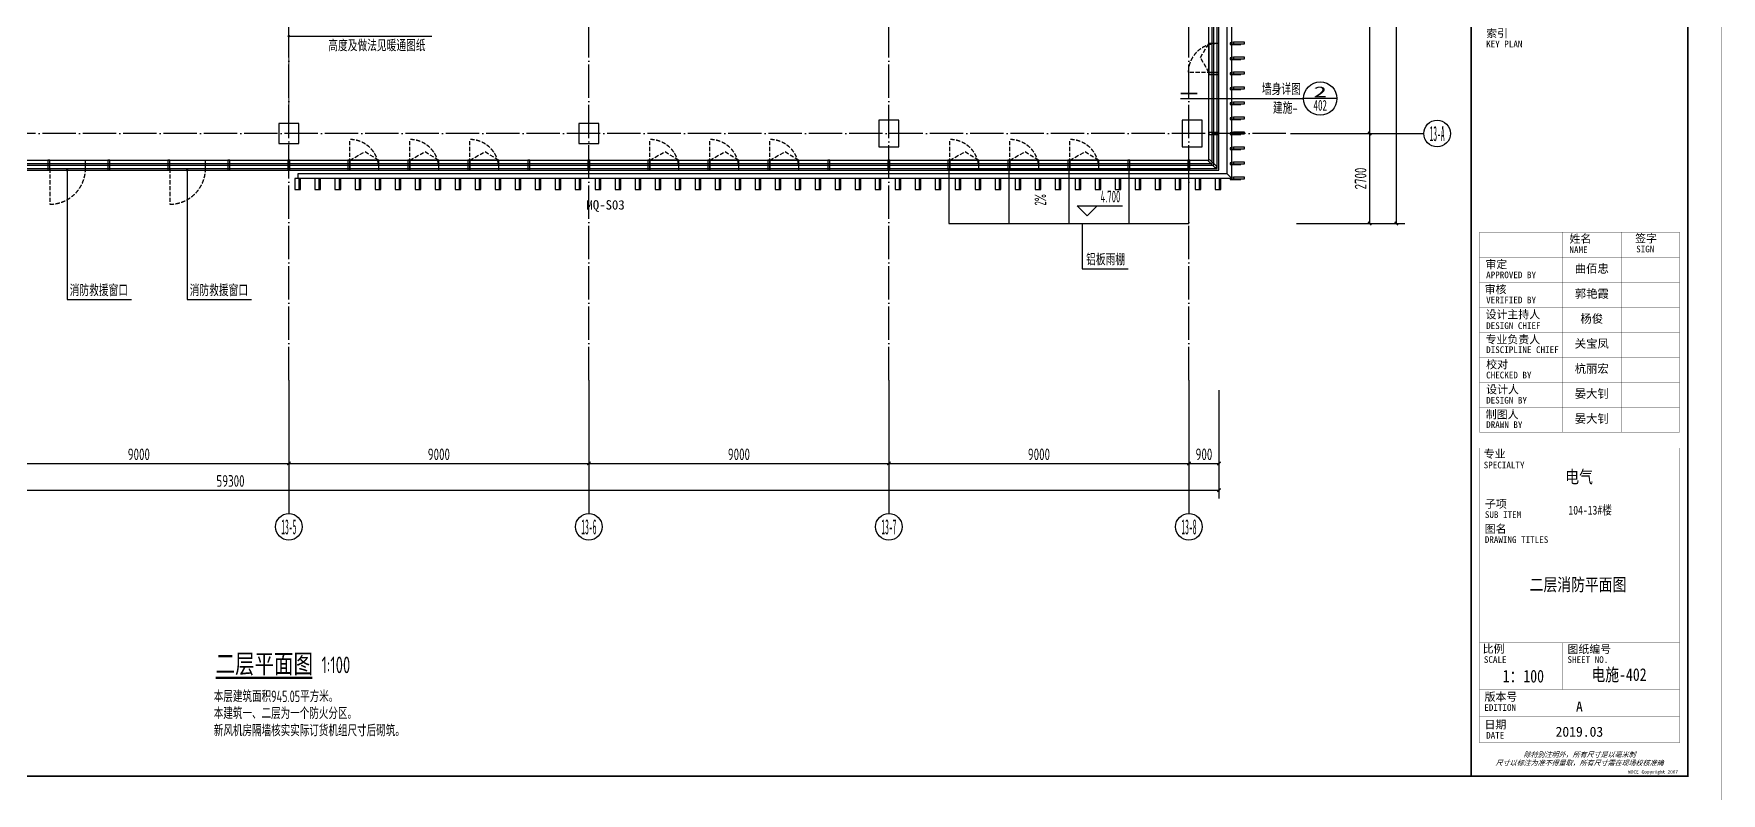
# Model space of a CAD drawing. Extents: x -1262219 to 73468, y -207485 to 163917.
# Drawn here: x -657526 to -606907, y 42602 to 65395 of the extents above; entities that cross this region are included whole.
import ezdxf
from ezdxf.enums import TextEntityAlignment as Align

# ---------------------------------------------------------------- set-up
doc = ezdxf.new("R2010")
doc.units = 0
doc.header["$LTSCALE"] = 500
doc.header["$MEASUREMENT"] = 0
for name, pattern in [('13#楼幕墙$0$DASH', [0.35, 0.25, -0.1]), ('X-104 13#平面$0$109 3#平面$0$DASH', [0.35, 0.25, -0.1]), ('X-104 13#平面$0$ACAD_ISO05W100', [34, 24, -3, 0.5, -3, 0.5, -3]), ('X-104 13#平面$0$DOTE', [2.42, 2, -0.2, 0.02, -0.2])]:
    doc.linetypes.add(name, pattern=pattern)
doc.layers.get('0').update_dxf_attribs({"linetype": 'CONTINUOUS'})
doc.layers.get('Defpoints').update_dxf_attribs({"linetype": 'CONTINUOUS'})
for name, color, linetype in [('13#楼幕墙$0$A-C_幕墙龙骨', 133, 'CONTINUOUS'), ('13#楼幕墙$0$A-C_玻璃幕墙', 140, 'CONTINUOUS'), ('13#楼幕墙$0$A-C_窗', 140, 'CONTINUOUS'), ('13#楼幕墙$0$A-TECH_结构', 21, 'CONTINUOUS'), ('13#楼幕墙$0$D-铝板', 181, 'CONTINUOUS'), ('AXIS_TEXT', 7, 'CONTINUOUS'), ('SHEET_TEXT', 7, 'CONTINUOUS'), ('TEL_TEXT', 3, 'CONTINUOUS'), ('X-104 13#平面$0$01-标注_标高', 200, 'CONTINUOUS'), ('X-104 13#平面$0$01-标注_符号', 200, 'CONTINUOUS'), ('X-104 13#平面$0$01-标注_轴线坐标', 132, 'CONTINUOUS'), ('X-104 13#平面$0$02-TEXT_标注', 130, 'CONTINUOUS'), ('X-104 13#平面$0$02-TEXT_轴号', 7, 'CONTINUOUS'), ('X-104 13#平面$0$A-C_玻璃幕墙', 140, 'CONTINUOUS'), ('X-104 13#平面$0$A-TECH_暖通', 6, 'CONTINUOUS'), ('X-104 13#平面$0$A-TECH_结构', 21, 'CONTINUOUS'), ('X-104 13#平面$0$A_AXIS-轴线', 36, 'X-104 13#平面$0$DOTE'), ('X-104 13#平面$0$A_STR-砼柱', 51, 'CONTINUOUS'), ('X-104 13#平面$0$DIM_SYMB', 3, 'CONTINUOUS')]:
    doc.layers.add(name, color=color, linetype=linetype)
doc.layers.add('X-104 13#平面$0$000套内', color=226, linetype='CONTINUOUS', lineweight=30, plot=False)
doc.styles.add('COMPLEX', font='COMPLEX')
doc.styles.add('H-图名', font='', dxfattribs={"width": 0.8, "height": 9})
doc.styles.add('X-104 13#平面$0$_TCH_AXIS', font='STXIHEI.TTF', dxfattribs={"width": 0.75})
doc.styles.add('X-104 13#平面$0$_TCH_DIM', font='ros1.shx', dxfattribs={"width": 0.8, "bigfont": 'jd.shx'})
doc.styles.add('X-104 13#平面$0$_TCH_DIM_T3', font='ros1.shx', dxfattribs={"width": 0.8, "bigfont": 'jd.shx'})
doc.styles.add('X-104 13#平面$0$_TCH_LABEL', font='STXIHEI.TTF', dxfattribs={"width": 0.75})
doc.styles.add('X-104 13#平面$0$_TCH_SPACE', font='STXIHEI.TTF', dxfattribs={"width": 0.75, "height": 5})
doc.styles.add('X-104 13#平面$0$Standard', font='ros1.shx', dxfattribs={"width": 0.75, "bigfont": 'jd.shx'})
doc.styles.add('华文细黑', font='STXIHEI.TTF', dxfattribs={"height": 10})
doc.styles.add('图签信息$0$hwxh', font='STXIHEI.TTF')
doc.styles.add('图签信息$0$华文细黑', font='STXIHEI.TTF', dxfattribs={"height": 10})
doc.styles.get('H-图名').set_extended_font_data('SimSun')
doc.dimstyles.new('X-104 13#平面$0$_TCH_ARCH&&100', dxfattribs={"dimtxt": 350, "dimasz": 100, "dimexe": 250, "dimexo": 300, "dimgap": 100, "dimtad": 1, "dimdec": 0, "dimzin": 0, "dimdsep": 46, "dimtxsty": 'X-104 13#平面$0$_TCH_DIM_T3', "dimblk": 'X-104 13#平面$0$_ArchTick', "dimcen": 0.09, "dimclrt": 7, "dimazin": 2, "dimtfac": 1, "dimtdec": 0, "dimtix": 1, "dimtmove": 2, "dimatfit": 3, "dimfxl": 0, "dimtolj": 1, "dimtzin": 0, "dimarcsym": 0})

# ---------------------------------------------------------------- blocks, each defined once
blk = doc.blocks.new('图签信息$0$WDCE Copyright200X')
at = {"const_width": 0.016}
blk.add_lwpolyline([(-10.6, 1.26, 1), (-11.4, 1.26, 1)], format="xyb", close=True, dxfattribs=at)
at = {"style": '图签信息$0$华文细黑'}
for s, p in [('WDCE ', (-11.46, 0.5)), ('     Copyright ', (-3.51, 0.5))]:
    blk.add_text(s, height=1, dxfattribs=at).set_placement(p, align=Align.BOTTOM_RIGHT)
blk.add_text('c', height=0.6, dxfattribs=at).set_placement((-11.04, 1.35), align=Align.MIDDLE_CENTER)
blk.add_attdef('200X', text='', height=1, dxfattribs=at).set_placement((-0.45, 0.5), align=Align.BOTTOM_RIGHT)
blk = doc.blocks.new('图签信息$0$logo2')
h = blk.add_hatch(color=7)
h.paths.add_polyline_path([(19.02, -7.36), (15.84, -7.36), (15.84, -3.97), (18.97, -3.97), (18.97, -4.24), (16.46, -4.24), (16.46, -5.45), (18.81, -5.45), (18.81, -5.69), (16.47, -5.69), (16.47, -7.12), (19.02, -7.12)])
edge = h.paths.add_edge_path()
edge.add_spline(control_points=[(15.26, -4.21), (15.26, -4.21), (15.13, -4.65), (15.13, -4.65), (15.13, -4.65), (14.62, -4.1), (13.73, -4.1), (13.04, -4.1), (12.07, -4.54), (12.08, -5.62), (12.08, -6.49), (12.77, -7.16), (13.73, -7.17), (14.66, -7.17), (15.23, -6.68), (15.23, -6.68), (15.23, -6.68), (15.16, -7.11), (15.16, -7.11), (13.63, -7.7), (11.42, -7.29), (11.41, -5.64), (11.4, -3.72), (14.16, -3.66), (15.26, -4.21)], knot_values=[0, 0, 0, 0, 1, 1, 1, 2, 2, 2, 3, 3, 3, 4, 4, 4, 5, 5, 5, 6, 6, 6, 7, 7, 7, 8, 8, 8, 8], degree=3, periodic=0)
edge = h.paths.add_edge_path(flags=16)
edge.add_spline(control_points=[(10.23, -5.57), (10.23, -5.16), (10.12, -4.83), (9.9, -4.58), (9.63, -4.27), (9.23, -4.12), (8.69, -4.12), (8.69, -4.12), (7.64, -4.12), (7.64, -4.12), (7.64, -4.12), (7.64, -7.1), (7.64, -7.1), (7.64, -7.1), (8.66, -7.1), (8.66, -7.1), (9.13, -7.1), (9.52, -6.93), (9.82, -6.6), (10.09, -6.31), (10.23, -5.96), (10.23, -5.57)], knot_values=[0, 0, 0, 0, 1, 1, 1, 2, 2, 2, 3, 3, 3, 4, 4, 4, 5, 5, 5, 6, 6, 6, 7, 7, 7, 7], degree=3, periodic=0)
edge = h.paths.add_edge_path()
edge.add_spline(control_points=[(10.92, -5.51), (10.92, -5.96), (10.72, -6.37), (10.34, -6.72), (9.92, -7.1), (9.41, -7.29), (8.82, -7.29), (8.82, -7.29), (7.03, -7.29), (7.03, -7.29), (7.03, -7.29), (7.03, -3.92), (7.03, -3.92), (7.03, -3.92), (9.1, -3.92), (9.1, -3.92), (9.59, -3.92), (10.01, -4.06), (10.36, -4.34), (10.73, -4.64), (10.92, -5.03), (10.92, -5.51)], knot_values=[0, 0, 0, 0, 1, 1, 1, 2, 2, 2, 3, 3, 3, 4, 4, 4, 5, 5, 5, 6, 6, 6, 7, 7, 7, 7], degree=3, periodic=0)
at = {"lineweight": 0}
blk.add_lwpolyline([(19.02, -7.36), (15.84, -7.36), (15.84, -3.97), (18.97, -3.97), (18.97, -4.24), (16.46, -4.24), (16.46, -5.45), (18.81, -5.45), (18.81, -5.69), (16.47, -5.69), (16.47, -7.12), (19.02, -7.12), (19.02, -7.36)], dxfattribs=at)
for points, knots in [([(10.92, -5.51), (10.92, -5.96), (10.72, -6.37), (10.34, -6.72), (9.92, -7.1), (9.41, -7.29), (8.82, -7.29), (8.82, -7.29), (7.03, -7.29), (7.03, -7.29), (7.03, -7.29), (7.03, -3.92), (7.03, -3.92), (7.03, -3.92), (9.1, -3.92), (9.1, -3.92), (9.59, -3.92), (10.01, -4.06), (10.36, -4.34), (10.73, -4.64), (10.92, -5.03), (10.92, -5.51)], [0, 0, 0, 0, 1, 1, 1, 2, 2, 2, 3, 3, 3, 4, 4, 4, 5, 5, 5, 6, 6, 6, 7, 7, 7, 7]), ([(10.23, -5.57), (10.23, -5.16), (10.12, -4.83), (9.9, -4.58), (9.63, -4.27), (9.23, -4.12), (8.69, -4.12), (8.69, -4.12), (7.64, -4.12), (7.64, -4.12), (7.64, -4.12), (7.64, -7.1), (7.64, -7.1), (7.64, -7.1), (8.66, -7.1), (8.66, -7.1), (9.13, -7.1), (9.52, -6.93), (9.82, -6.6), (10.09, -6.31), (10.23, -5.96), (10.23, -5.57)], [0, 0, 0, 0, 1, 1, 1, 2, 2, 2, 3, 3, 3, 4, 4, 4, 5, 5, 5, 6, 6, 6, 7, 7, 7, 7]), ([(15.26, -4.21), (15.26, -4.21), (15.13, -4.65), (15.13, -4.65), (15.13, -4.65), (14.62, -4.1), (13.73, -4.1), (13.04, -4.1), (12.07, -4.54), (12.08, -5.62), (12.08, -6.49), (12.77, -7.16), (13.73, -7.17), (14.66, -7.17), (15.23, -6.68), (15.23, -6.68), (15.23, -6.68), (15.16, -7.11), (15.16, -7.11), (13.63, -7.7), (11.42, -7.29), (11.41, -5.64), (11.4, -3.72), (14.16, -3.66), (15.26, -4.21)], [0, 0, 0, 0, 1, 1, 1, 2, 2, 2, 3, 3, 3, 4, 4, 4, 5, 5, 5, 6, 6, 6, 7, 7, 7, 8, 8, 8, 8])]:
    blk.add_open_spline(points, degree=3, knots=knots, dxfattribs=at)
blk = doc.blocks.new('图签信息$0$logo1')
h = blk.add_hatch(color=8)
edge = h.paths.add_edge_path()
edge.add_spline(control_points=[(3.86, -5.21), (3.63, -5.88), (3.39, -6.56), (3.39, -6.56), (3.39, -6.56), (2.5, -3.91), (2.5, -3.91), (2.5, -3.91), (1.8, -3.91), (1.69, -3.91), (2.02, -4.39), (2.95, -7.27), (2.95, -7.27), (2.95, -7.27), (3.44, -7.27), (3.44, -7.27), (3.44, -7.27), (4.03, -5.66), (4.03, -5.66), (4.03, -5.66), (3.86, -5.21), (3.86, -5.21)], knot_values=[0, 0, 0, 0, 1, 1, 1, 2, 2, 2, 3, 3, 3, 4, 4, 4, 5, 5, 5, 6, 6, 6, 7, 7, 7, 7], degree=3, periodic=0)
h = blk.add_hatch(color=7)
edge = h.paths.add_edge_path()
edge.add_spline(control_points=[(6.04, -3.91), (6.09, -4.1), (5.2, -6.56), (5.2, -6.56), (5.2, -6.56), (4.3, -3.91), (4.3, -3.91), (4.3, -3.91), (3.6, -3.91), (3.49, -3.91), (3.82, -4.39), (4.75, -7.27), (4.75, -7.27), (4.75, -7.27), (5.24, -7.27), (5.24, -7.27), (5.24, -7.27), (6.33, -4.3), (6.33, -4.3), (6.33, -4.3), (6.48, -3.91), (6.48, -3.91), (6.48, -3.91), (6.21, -3.91), (6.04, -3.91)], knot_values=[0, 0, 0, 0, 1, 1, 1, 2, 2, 2, 3, 3, 3, 4, 4, 4, 5, 5, 5, 6, 6, 6, 7, 7, 7, 8, 8, 8, 8], degree=3, periodic=0)
at = {"color": 8, "lineweight": 0}
blk.add_open_spline([(3.86, -5.21), (3.63, -5.88), (3.39, -6.56), (3.39, -6.56), (3.39, -6.56), (2.5, -3.91), (2.5, -3.91), (2.5, -3.91), (1.8, -3.91), (1.69, -3.91), (2.02, -4.39), (2.95, -7.27), (2.95, -7.27), (2.95, -7.27), (3.44, -7.27), (3.44, -7.27), (3.44, -7.27), (4.03, -5.66), (4.03, -5.66), (4.03, -5.66), (3.86, -5.21), (3.86, -5.21)], degree=3, knots=[0, 0, 0, 0, 1, 1, 1, 2, 2, 2, 3, 3, 3, 4, 4, 4, 5, 5, 5, 6, 6, 6, 7, 7, 7, 7], dxfattribs=at)
at = {"lineweight": 0}
blk.add_open_spline([(6.04, -3.91), (6.09, -4.1), (5.2, -6.56), (5.2, -6.56), (5.2, -6.56), (4.3, -3.91), (4.3, -3.91), (4.3, -3.91), (3.6, -3.91), (3.49, -3.91), (3.82, -4.39), (4.75, -7.27), (4.75, -7.27), (4.75, -7.27), (5.24, -7.27), (5.24, -7.27), (5.24, -7.27), (6.33, -4.3), (6.33, -4.3), (6.33, -4.3), (6.48, -3.91), (6.48, -3.91), (6.48, -3.91), (6.21, -3.91), (6.04, -3.91)], degree=3, knots=[0, 0, 0, 0, 1, 1, 1, 2, 2, 2, 3, 3, 3, 4, 4, 4, 5, 5, 5, 6, 6, 6, 7, 7, 7, 8, 8, 8, 8], dxfattribs=at)
blk.add_blockref('图签信息$0$logo2', (0, 0))
blk = doc.blocks.new('图签信息$0$时间-logo')
at = {"layer": 'Defpoints', "lineweight": 0}
blk.add_lwpolyline([(0, -23.46), (-21.17, -23.46), (-21.17, 0), (0, 0), (0, -23.46)], dxfattribs=at)
blk.add_blockref('图签信息$0$logo1', (-20.97, 0))
at = {"style": '图签信息$0$hwxh'}
for s, height, p in [('华通设计顾问工程有限公司 ', 1.15, (-19.73, -9.05)), ('WALTON DESIGN & CONSULTING ENGINEERING CO., LTD.', 0.5, (-19.5, -10.1)), ('Address: Building No.3 C-Park, No.135 Xizhimen South Street, ', 0.47, (-19.48, -12.83)), ('地址:北京市西城区西直门南小街135号西派国际3号楼 100035', 0.5, (-19.48, -11.94)), ('Xicheng District, Beijing 100035, China ', 0.47, (-16.69, -13.72)), ('电话 Tel：                        （8610）83957395 ', 0.5, (-19.56, -14.91)), ('传真 Fax：                      （8610）83957590 ', 0.5, (-19.48, -15.8)), ('主页 Web：                      www.WDCE.com ', 0.5, (-19.48, -16.69)), ('邮件 E-mail：                    office@WDCE.com ', 0.5, (-19.48, -17.58)), ('资质号 Licence No.：    建筑甲级 A111010265 ', 0.5, (-19.48, -18.47)), ('   规划甲级 101195', 0.5, (-12.6, -19.36))]:
    blk.add_text(s, height=height, dxfattribs=at).set_placement(p)
blk = doc.blocks.new('图签信息')
at = {"const_width": 0.5}
for points in [[(-65, 574), (-65, 500.5), (0, 500.5), (0, 574)], [(-65, 0), (0, 0), (0, 500.5), (-65, 500.5)]]:
    blk.add_lwpolyline(points, close=True, dxfattribs=at)
at = {"const_width": 0.05}
for points in [[(-65, 566.5), (0, 566.5)], [(-39.14, 566.5), (-39.14, 500.5)], [(-19.1, 566.5), (-19.1, 500.5)], [(-65, 560.5), (0, 560.5)], [(-65, 554.5), (0, 554.5)], [(-65, 548.5), (0, 548.5)], [(-65, 542.5), (0, 542.5)], [(-65, 536.5), (0, 536.5)], [(-65, 530.5), (0, 530.5)], [(-65, 524.5), (0, 524.5)], [(-65, 518.5), (0, 518.5)], [(-65, 512.5), (0, 512.5)], [(-65, 512.5), (0, 512.5)], [(-65, 506.5), (0, 506.5)], [(-65, 500.5), (0, 500.5)], [(-62.5, 450.87), (-2.5, 450.87)], [(-62.5, 440.87), (-2.5, 440.87)], [(-2.5, 407.85), (-2.5, 436.12), (-62.5, 436.12), (-62.5, 407.85)], [(-62.5, 407.85), (-2.5, 407.85)], [(-62.5, 404.92), (-62.5, 227.83)], [(-62.5, 404.92), (-2.5, 404.92)], [(-62.5, 227.83), (-2.5, 227.83), (-2.5, 404.92)], [(-57.5, 338.36), (-7.5, 338.36)], [(-57.5, 288.83), (-7.5, 288.83)], [(-57.5, 234.85), (-7.5, 234.85)], [(-62.5, 227.83), (-2.5, 227.83)], [(-62.5, 217.74), (-2.5, 217.74)], [(-62.5, 103.26), (-2.5, 103.26), (-2.5, 163.26), (-62.5, 163.26), (-62.5, 103.26)], [(-37.5, 163.26), (-37.5, 103.26)], [(-20, 163.26), (-20, 103.26)], [(-62.5, 155.76), (-2.5, 155.76)], [(-62.5, 148.26), (-2.5, 148.26)], [(-62.5, 140.76), (-2.5, 140.76)], [(-62.5, 133.26), (-2.5, 133.26)], [(-62.5, 125.76), (-2.5, 125.76)], [(-62.5, 118.26), (-2.5, 118.26)], [(-62.5, 110.76), (-2.5, 110.76)], [(-62.5, 98.5), (-2.5, 98.5), (-2.5, 10), (-62.5, 10), (-62.5, 98.5)], [(-62.5, 83.5), (-2.5, 83.5)], [(-62.5, 76), (-2.5, 76)], [(-62.5, 40), (-2.5, 40)], [(-37.5, 40), (-37.5, 26)], [(-62.5, 26), (-2.5, 26)], [(-62.5, 18), (-2.5, 18)]]:
    blk.add_lwpolyline(points, dxfattribs=at)
at = {"ltscale": 0.001, "xscale": 2.834689937531525, "yscale": 2.834689937531525, "zscale": 2.834689937531525}
blk.add_blockref('图签信息$0$时间-logo', (-2.5, 404.92), dxfattribs=at)
blk.add_blockref('图签信息$0$WDCE Copyright200X', (-2.5, 0)).add_auto_attribs({'200X': '2007'})
at = {"style": '图签信息$0$华文细黑'}
for s, height, p in [('会签栏', 2.4, (-32.5, 573)), ('COUNTERSIGN', 2, (-32.5, 569.6))]:
    blk.add_text(s, height=height, dxfattribs=at).set_placement(p, align=Align.TOP_CENTER)
for s, height, p in [('签字', 2.4, (-37.22, 564.63)), ('SIGN', 2, (-30.32, 563.88)), ('日期', 2.4, (-17.79, 564.58)), ('DATE', 2, (-10.96, 563.7)), ('总图', 2.4, (-63, 559.5)), ('建筑', 2.4, (-63, 553.5)), ('结构', 2.4, (-63, 547.5)), ('给排水', 2.4, (-63, 541.5)), ('暖通', 2.4, (-63, 535.5)), ('电气', 2.4, (-63, 529.5)), ('景观', 2.4, (-63, 523.5)), ('室内', 2.4, (-63, 517.5)), ('方案', 2.4, (-63, 511.5)), ('绿色', 2.4, (-63, 505.5)), ('项目名称', 2.4, (-60.5, 498)), ('PROJECT NAME', 2, (-60.5, 494.08)), ('设计号', 2.4, (-60.54, 457.48)), ('PROJECT NO.', 2, (-60.5, 453.97)), ('阶段', 2.4, (-60.5, 447.47)), ('STAGE', 2, (-60.5, 443.97)), ('委托方', 2, (-60.9, 434.86)), ('CLIENT', 2, (-60.9, 431.86)), ('设计方', 2, (-60.5, 403.83)), ('DESIGNER', 2, (-60.5, 400.83)), ('索引', 2.4, (-60.5, 224.14)), ('KEY PLAN', 2, (-60.5, 220.74)), ('姓名', 2.4, (-35.5, 162.47)), ('签字', 2.4, (-15.81, 162.57)), ('NAME', 2, (-35.5, 158.96)), ('SIGN', 2, (-15.5, 159.2)), ('审定', 2.4, (-60.73, 154.81)), ('审核', 2.4, (-60.95, 147.29)), ('APPROVED BY', 2, (-60.5, 151.44)), ('VERIFIED BY', 2, (-60.5, 143.91)), ('设计主持人', 2.4, (-60.68, 139.76)), ('专业负责人', 2.4, (-60.67, 132.26)), ('DESIGN CHIEF', 2, (-60.5, 136.19)), ('DISCIPLINE CHIEF', 2, (-60.5, 128.98)), ('校对', 2.4, (-60.5, 124.76)), ('CHECKED BY', 2, (-60.5, 121.37)), ('设计人', 2.4, (-60.5, 117.26)), ('DESIGN BY', 2, (-60.5, 113.83)), ('制图人', 2.4, (-60.61, 109.76)), ('DRAWN BY', 2, (-60.5, 106.5)), ('专业', 2.4, (-61.23, 97.93)), ('SPECIALTY', 2, (-61.23, 94.38)), ('子项', 2.4, (-60.88, 82.92)), ('SUB ITEM', 2, (-60.88, 79.5)), ('DRAWING TITLES', 2, (-60.91, 72)), ('图名', 2.4, (-60.91, 75.41)), ('比例', 2.4, (-61.56, 39.42)), ('SCALE', 2, (-61.19, 36)), ('SHEET NO.', 2, (-36.1, 36)), ('图纸编号', 2.4, (-36.1, 39.32)), ('版本号', 2.4, (-61, 25.03)), ('EDITION', 2, (-61.06, 21.61)), ('日期', 2.4, (-61, 16.68)), ('DATE', 2, (-60.5, 13.26))]:
    blk.add_text(s, height=height, dxfattribs=at).set_placement(p, align=Align.TOP_LEFT)
for s, p in [('SITE PLAN', (-40.06, 557.7)), ('ARCHITECTURE', (-40.06, 552.7)), ('STRUCTURE', (-40.06, 546.7)), ('WATER', (-40.06, 540.7)), ('VENTILATION', (-40.06, 534.7)), ('ELECTRIC', (-40.14, 528.89)), ('LANDSCAPE', (-40.14, 522.89)), ('INTERIORS', (-40.14, 516.89)), ('PLAN', (-40.14, 510.89)), ('GREEN', (-40.14, 504.89))]:
    blk.add_text(s, height=1.5, dxfattribs=at).set_placement(p, align=Align.TOP_RIGHT)
at = {"color": 4, "style": '图签信息$0$华文细黑', "width": 0.75}
for s, p in [('通州区台湖镇104、109地块', (-32.5, 480.78)), ('F3其他类多功能用地项目', (-32.5, 470.91))]:
    blk.add_text(s, height=4.5, dxfattribs=at).set_placement(p, align=Align.CENTER)
at = {"color": 4, "style": '图签信息$0$华文细黑'}
for s, p in [('A', (-32.53, 19.4)), ('2019.03', (-32.53, 11.84))]:
    blk.add_text(s, height=3, dxfattribs=at).set_placement(p, align=Align.CENTER)
at = {"style": '图签信息$0$华文细黑', "oblique": 20}
for s, p in [('除特别注明外，所有尺寸是以毫米制', (-32.5, 6.5)), ('尺寸以标注为准不得量取，所有尺寸需在现场校核准确', (-32.5, 4))]:
    blk.add_text(s, height=1.5, dxfattribs=at).set_placement(p, align=Align.MIDDLE_CENTER)
at = {"color": 4, "ltscale": 0.001, "char_height": 3, "width": 58.4895, "style": '图签信息$0$华文细黑'}
for s, insert, attachment_point in [('通17-03', (-40.06, 455.51), 4), ('施工图', (-40.06, 445.51), 4), ('北京光谷科技园\\P开发建设有限公司', (-32.9, 419.71), 5)]:
    blk.add_mtext(s, dxfattribs=dict(at, insert=insert, attachment_point=attachment_point))
blk = doc.blocks.new('图签-A1')
at = {"color": 2}
blk.add_blockref('图签信息', (0, 0), dxfattribs=at)
blk = doc.blocks.new('图框-A1')
for points, const_width in [([(0, 0), (841, 0), (841, 594), (0, 594)], 0.05), ([(766, 584), (25, 584), (25, 10), (766, 10)], 0.5)]:
    blk.add_lwpolyline(points, close=True, dxfattribs=dict(const_width=const_width))
blk = doc.blocks.new('13#楼幕墙$0$A$C2B4E24BF')
at = {"linetype": '13#楼幕墙$0$DASH'}
for points in [[(5, 50), (5, 920)], [(5, 300), (460, 557), (875, 300)]]:
    blk.add_lwpolyline(points, dxfattribs=at)
blk.add_lwpolyline([(5, 0), (875, 0), (875, 300), (5, 300)], close=True)
blk.add_arc((5, 50), 870, 0, 90, dxfattribs=at)
blk = doc.blocks.new('13#楼幕墙$0$llllei')
for p, q in [((325, 50), (0, 50)), ((0, 50), (0, 0)), ((0, 0), (325, 0)), ((325, 0), (325, 50))]:
    blk.add_line(p, q)
for points in [[(0, 50), (-105, 29)], [(-105, 29), (-105, -21)], [(0, 0), (-105, -21)], [(325, 0), (220, -21)], [(-105, -21), (220, -21)]]:
    blk.add_lwpolyline(points)
blk = doc.blocks.new('13#楼幕墙$0$leileilei')
for p, q in [((120, 325), (0, 325)), ((0, 325), (0, 0)), ((0, 0), (120, 0)), ((120, 325), (120, 0)), ((170, 325), (120, 325)), ((120, 0), (170, 0)), ((170, 0), (170, 325))]:
    blk.add_line(p, q)
blk = doc.blocks.new('13#楼幕墙$0$A$C7A413A1D')
blk.add_lwpolyline([(-70, -300), (-10, -300), (-10, 0), (-70, 0)], close=True)
blk = doc.blocks.new('13#楼幕墙$0$traetawrwe')
blk.add_line((1070, -50), (1070, 250))
at = {"linetype": '13#楼幕墙$0$DASH'}
blk.add_lwpolyline([(0, 0), (0, -1070)], dxfattribs=at)
blk.add_arc((0, 0), 1070, 270, 360, dxfattribs=at)
blk = doc.blocks.new('13#楼幕墙')
at = {"layer": '13#楼幕墙$0$A-C_玻璃幕墙'}
for p, q in [((58200, 61500), (58200, 81267)), ((58350, 61350), (58350, 81337)), ((58400, 61300), (58400, 81360)), ((21900, 61500), (58200, 61500)), ((22050, 61350), (58350, 61350)), ((22100, 61300), (58400, 61300))]:
    blk.add_line(p, q, dxfattribs=at)
at = {"layer": '13#楼幕墙$0$A-TECH_结构'}
blk.add_lwpolyline([(4402, 77600), (-600, 77600), (-600, 60000), (21800, 60000), (21800, 61600), (58100, 61600), (58100, 81220), (53261, 85280), (38100, 76527), (38100, 72300), (12410, 72300), (4402, 77600)], dxfattribs=at)
at = {"layer": '13#楼幕墙$0$D-铝板'}
for points in [[(58790, 81360), (58640, 81360), (58640, 61200), (58790, 61050), (58790, 81360)], [(58790, 61050), (30785, 61050), (30785, 61200), (58640, 61200)]]:
    blk.add_lwpolyline(points, close=True, dxfattribs=at)
at = {"layer": '13#楼幕墙$0$A-C_幕墙龙骨'}
for p, rotation in [((58100, 64240), 90), ((58100, 62440), 90), ((58128, 61628), 45.00000000000001)]:
    blk.add_blockref('13#楼幕墙$0$A$C7A413A1D', p, dxfattribs=dict(at, rotation=rotation))
for p in [(23340, 61600), (25140, 61600), (26940, 61600), (28740, 61600), (30540, 61600), (32340, 61600), (34140, 61600), (35940, 61600), (37740, 61600), (39540, 61600), (41340, 61600), (43140, 61600), (44940, 61600), (46740, 61600), (48540, 61600), (50340, 61600), (52140, 61600), (53940, 61600), (55740, 61600), (57540, 61600)]:
    blk.add_blockref('13#楼幕墙$0$A$C7A413A1D', p, dxfattribs=at)
at = {"layer": '13#楼幕墙$0$A-C_窗', "rotation": 90}
blk.add_blockref('13#楼幕墙$0$A$C2B4E24BF', (58400, 64225), dxfattribs=at)
at = {"layer": '13#楼幕墙$0$A-C_窗'}
for name, p in [('13#楼幕墙$0$A$C2B4E24BF', (32325, 61300)), ('13#楼幕墙$0$A$C2B4E24BF', (34125, 61300)), ('13#楼幕墙$0$A$C2B4E24BF', (35925, 61300)), ('13#楼幕墙$0$A$C2B4E24BF', (41325, 61300)), ('13#楼幕墙$0$A$C2B4E24BF', (43125, 61300)), ('13#楼幕墙$0$A$C2B4E24BF', (44925, 61300)), ('13#楼幕墙$0$A$C2B4E24BF', (50325, 61300)), ('13#楼幕墙$0$A$C2B4E24BF', (52125, 61300)), ('13#楼幕墙$0$A$C2B4E24BF', (53925, 61300)), ('13#楼幕墙$0$traetawrwe', (23330, 61350)), ('13#楼幕墙$0$traetawrwe', (26930, 61350))]:
    blk.add_blockref(name, p, dxfattribs=at)
at = {"layer": '13#楼幕墙$0$D-铝板'}
for name, p in [('13#楼幕墙$0$llllei', (58840, 65096)), ('13#楼幕墙$0$llllei', (58840, 64646)), ('13#楼幕墙$0$llllei', (58840, 64196)), ('13#楼幕墙$0$llllei', (58840, 63746)), ('13#楼幕墙$0$llllei', (58840, 63296)), ('13#楼幕墙$0$llllei', (58840, 62846)), ('13#楼幕墙$0$llllei', (58840, 62396)), ('13#楼幕墙$0$llllei', (58840, 61946)), ('13#楼幕墙$0$llllei', (58840, 61496)), ('13#楼幕墙$0$leileilei', (30685, 60725)), ('13#楼幕墙$0$leileilei', (31285, 60725)), ('13#楼幕墙$0$leileilei', (31885, 60725)), ('13#楼幕墙$0$leileilei', (32485, 60725)), ('13#楼幕墙$0$leileilei', (33085, 60725)), ('13#楼幕墙$0$leileilei', (33685, 60725)), ('13#楼幕墙$0$leileilei', (34285, 60725)), ('13#楼幕墙$0$leileilei', (34885, 60725)), ('13#楼幕墙$0$leileilei', (35485, 60725)), ('13#楼幕墙$0$leileilei', (36085, 60725)), ('13#楼幕墙$0$leileilei', (36685, 60725)), ('13#楼幕墙$0$leileilei', (37285, 60725)), ('13#楼幕墙$0$leileilei', (37885, 60725)), ('13#楼幕墙$0$leileilei', (38485, 60725)), ('13#楼幕墙$0$leileilei', (39085, 60725)), ('13#楼幕墙$0$leileilei', (39685, 60725)), ('13#楼幕墙$0$leileilei', (40285, 60725)), ('13#楼幕墙$0$leileilei', (40885, 60725)), ('13#楼幕墙$0$leileilei', (41485, 60725)), ('13#楼幕墙$0$leileilei', (42085, 60725)), ('13#楼幕墙$0$leileilei', (42685, 60725)), ('13#楼幕墙$0$leileilei', (43285, 60725)), ('13#楼幕墙$0$leileilei', (43885, 60725)), ('13#楼幕墙$0$leileilei', (44485, 60725)), ('13#楼幕墙$0$leileilei', (45085, 60725)), ('13#楼幕墙$0$leileilei', (45685, 60725)), ('13#楼幕墙$0$leileilei', (46285, 60725)), ('13#楼幕墙$0$leileilei', (46885, 60725)), ('13#楼幕墙$0$leileilei', (47485, 60725)), ('13#楼幕墙$0$leileilei', (48085, 60725)), ('13#楼幕墙$0$leileilei', (48685, 60725)), ('13#楼幕墙$0$leileilei', (49285, 60725)), ('13#楼幕墙$0$leileilei', (49885, 60725)), ('13#楼幕墙$0$leileilei', (50485, 60725)), ('13#楼幕墙$0$leileilei', (51085, 60725)), ('13#楼幕墙$0$leileilei', (51685, 60725)), ('13#楼幕墙$0$leileilei', (52285, 60725)), ('13#楼幕墙$0$leileilei', (52885, 60725)), ('13#楼幕墙$0$leileilei', (53485, 60725)), ('13#楼幕墙$0$leileilei', (54085, 60725)), ('13#楼幕墙$0$leileilei', (54685, 60725)), ('13#楼幕墙$0$leileilei', (55285, 60725)), ('13#楼幕墙$0$leileilei', (55885, 60725)), ('13#楼幕墙$0$leileilei', (56485, 60725)), ('13#楼幕墙$0$leileilei', (57085, 60725)), ('13#楼幕墙$0$leileilei', (57685, 60725)), ('13#楼幕墙$0$leileilei', (58285, 60725)), ('13#楼幕墙$0$llllei', (58840, 61046))]:
    blk.add_blockref(name, p, dxfattribs=at)
blk = doc.blocks.new('_AXISO')
blk.add_circle((0, 0), 0.5)
at = {"layer": 'AXIS_TEXT', "style": 'COMPLEX', "width": 1.041667}
blk.add_attdef('A', text='', height=0.56, dxfattribs=at).set_placement((-0.25, -0.28), (0.25, -0.28), align=Align.FIT)
blk = doc.blocks.new('X-104 13#平面$0$_ArchTick')
at = {"color": 0, "linetype": 'ByBlock', "const_width": 0.4}
blk.add_lwpolyline([(-0.5, -0.5), (0.5, 0.5)], dxfattribs=at)
blk = doc.blocks.new('*D169')
at = {"layer": 'Defpoints', "color": 0}
for p in [(-900, -7401), (58400, -7401), (58400, -10701)]:
    blk.add_point(p, dxfattribs=at)
at = {"layer": 'X-104 13#平面$0$01-标注_轴线坐标', "color": 0, "lineweight": -2}
for p, q in [((-900, -7701), (-900, -10951)), ((58400, -7701), (58400, -10951)), ((-900, -10701), (58400, -10701))]:
    blk.add_line(p, q, dxfattribs=at)
at = {"layer": 'X-104 13#平面$0$01-标注_轴线坐标', "color": 0, "lineweight": -2, "xscale": 100, "yscale": 100, "zscale": 100, "rotation": 180}
blk.add_blockref('X-104 13#平面$0$_ArchTick', (-900, -10701), dxfattribs=at)
at = {"layer": 'X-104 13#平面$0$01-标注_轴线坐标', "color": 0, "lineweight": -2, "xscale": 100, "yscale": 100, "zscale": 100}
blk.add_blockref('X-104 13#平面$0$_ArchTick', (58400, -10701), dxfattribs=at)
at = {"layer": 'X-104 13#平面$0$01-标注_轴线坐标', "color": 7, "insert": (28750, -10426), "char_height": 350, "attachment_point": 5, "style": 'X-104 13#平面$0$_TCH_DIM_T3'}
blk.add_mtext('\\A1;59300', dxfattribs=at)
blk = doc.blocks.new('*D174')
at = {"layer": 'Defpoints', "color": 0}
for p in [(21500, -7401), (30500, -7401), (30500, -9901)]:
    blk.add_point(p, dxfattribs=at)
at = {"layer": 'X-104 13#平面$0$01-标注_轴线坐标', "color": 0, "lineweight": -2}
for p, q in [((21500, -7701), (21500, -10151)), ((30500, -7701), (30500, -10151)), ((21500, -9901), (30500, -9901))]:
    blk.add_line(p, q, dxfattribs=at)
at = {"layer": 'X-104 13#平面$0$01-标注_轴线坐标', "color": 0, "lineweight": -2, "xscale": 100, "yscale": 100, "zscale": 100, "rotation": 180}
blk.add_blockref('X-104 13#平面$0$_ArchTick', (21500, -9901), dxfattribs=at)
at = {"layer": 'X-104 13#平面$0$01-标注_轴线坐标', "color": 0, "lineweight": -2, "xscale": 100, "yscale": 100, "zscale": 100}
blk.add_blockref('X-104 13#平面$0$_ArchTick', (30500, -9901), dxfattribs=at)
at = {"layer": 'X-104 13#平面$0$01-标注_轴线坐标', "color": 7, "insert": (26000, -9626), "char_height": 350, "attachment_point": 5, "style": 'X-104 13#平面$0$_TCH_DIM_T3'}
blk.add_mtext('\\A1;9000', dxfattribs=at)
blk = doc.blocks.new('*D175')
at = {"layer": 'Defpoints', "color": 0}
for p in [(30500, -7401), (39500, -7401), (39500, -9901)]:
    blk.add_point(p, dxfattribs=at)
at = {"layer": 'X-104 13#平面$0$01-标注_轴线坐标', "color": 0, "lineweight": -2}
for p, q in [((30500, -7701), (30500, -10151)), ((39500, -7701), (39500, -10151)), ((30500, -9901), (39500, -9901))]:
    blk.add_line(p, q, dxfattribs=at)
at = {"layer": 'X-104 13#平面$0$01-标注_轴线坐标', "color": 0, "lineweight": -2, "xscale": 100, "yscale": 100, "zscale": 100, "rotation": 180}
blk.add_blockref('X-104 13#平面$0$_ArchTick', (30500, -9901), dxfattribs=at)
at = {"layer": 'X-104 13#平面$0$01-标注_轴线坐标', "color": 0, "lineweight": -2, "xscale": 100, "yscale": 100, "zscale": 100}
blk.add_blockref('X-104 13#平面$0$_ArchTick', (39500, -9901), dxfattribs=at)
at = {"layer": 'X-104 13#平面$0$01-标注_轴线坐标', "color": 7, "insert": (35000, -9626), "char_height": 350, "attachment_point": 5, "style": 'X-104 13#平面$0$_TCH_DIM_T3'}
blk.add_mtext('\\A1;9000', dxfattribs=at)
blk = doc.blocks.new('*D176')
at = {"layer": 'Defpoints', "color": 0}
for p in [(39500, -7401), (48500, -7401), (48500, -9901)]:
    blk.add_point(p, dxfattribs=at)
at = {"layer": 'X-104 13#平面$0$01-标注_轴线坐标', "color": 0, "lineweight": -2}
for p, q in [((39500, -7701), (39500, -10151)), ((48500, -7701), (48500, -10151)), ((39500, -9901), (48500, -9901))]:
    blk.add_line(p, q, dxfattribs=at)
at = {"layer": 'X-104 13#平面$0$01-标注_轴线坐标', "color": 0, "lineweight": -2, "xscale": 100, "yscale": 100, "zscale": 100, "rotation": 180}
blk.add_blockref('X-104 13#平面$0$_ArchTick', (39500, -9901), dxfattribs=at)
at = {"layer": 'X-104 13#平面$0$01-标注_轴线坐标', "color": 0, "lineweight": -2, "xscale": 100, "yscale": 100, "zscale": 100}
blk.add_blockref('X-104 13#平面$0$_ArchTick', (48500, -9901), dxfattribs=at)
at = {"layer": 'X-104 13#平面$0$01-标注_轴线坐标', "color": 7, "insert": (44000, -9626), "char_height": 350, "attachment_point": 5, "style": 'X-104 13#平面$0$_TCH_DIM_T3'}
blk.add_mtext('\\A1;9000', dxfattribs=at)
blk = doc.blocks.new('*D177')
at = {"layer": 'Defpoints', "color": 0}
for p in [(48500, -7401), (57500, -7401), (57500, -9901)]:
    blk.add_point(p, dxfattribs=at)
at = {"layer": 'X-104 13#平面$0$01-标注_轴线坐标', "color": 0, "lineweight": -2}
for p, q in [((48500, -7701), (48500, -10151)), ((57500, -7701), (57500, -10151)), ((48500, -9901), (57500, -9901))]:
    blk.add_line(p, q, dxfattribs=at)
at = {"layer": 'X-104 13#平面$0$01-标注_轴线坐标', "color": 0, "lineweight": -2, "xscale": 100, "yscale": 100, "zscale": 100, "rotation": 180}
blk.add_blockref('X-104 13#平面$0$_ArchTick', (48500, -9901), dxfattribs=at)
at = {"layer": 'X-104 13#平面$0$01-标注_轴线坐标', "color": 0, "lineweight": -2, "xscale": 100, "yscale": 100, "zscale": 100}
blk.add_blockref('X-104 13#平面$0$_ArchTick', (57500, -9901), dxfattribs=at)
at = {"layer": 'X-104 13#平面$0$01-标注_轴线坐标', "color": 7, "insert": (53000, -9626), "char_height": 350, "attachment_point": 5, "style": 'X-104 13#平面$0$_TCH_DIM_T3'}
blk.add_mtext('\\A1;9000', dxfattribs=at)
blk = doc.blocks.new('*D178')
at = {"layer": 'Defpoints', "color": 0}
for p in [(57500, -7401), (58400, -7401), (58400, -9901)]:
    blk.add_point(p, dxfattribs=at)
at = {"layer": 'X-104 13#平面$0$01-标注_轴线坐标', "color": 0, "lineweight": -2}
for p, q in [((57500, -7701), (57500, -10151)), ((58400, -7701), (58400, -10151)), ((57500, -9901), (58400, -9901))]:
    blk.add_line(p, q, dxfattribs=at)
at = {"layer": 'X-104 13#平面$0$01-标注_轴线坐标', "color": 0, "lineweight": -2, "xscale": 100, "yscale": 100, "zscale": 100, "rotation": 180}
blk.add_blockref('X-104 13#平面$0$_ArchTick', (57500, -9901), dxfattribs=at)
at = {"layer": 'X-104 13#平面$0$01-标注_轴线坐标', "color": 0, "lineweight": -2, "xscale": 100, "yscale": 100, "zscale": 100}
blk.add_blockref('X-104 13#平面$0$_ArchTick', (58400, -9901), dxfattribs=at)
at = {"layer": 'X-104 13#平面$0$01-标注_轴线坐标', "color": 7, "insert": (57950, -9626), "char_height": 350, "attachment_point": 5, "style": 'X-104 13#平面$0$_TCH_DIM_T3'}
blk.add_mtext('\\A1;900', dxfattribs=at)
blk = doc.blocks.new('*D189')
at = {"layer": 'Defpoints', "color": 0}
for p in [(60425, 23235), (63725, 23235), (60425, -2700)]:
    blk.add_point(p, dxfattribs=at)
at = {"layer": 'X-104 13#平面$0$01-标注_轴线坐标', "color": 0, "lineweight": -2}
for p, q in [((60725, 23235), (63975, 23235)), ((63725, -2700), (63725, 23235)), ((60725, -2700), (63975, -2700))]:
    blk.add_line(p, q, dxfattribs=at)
at = {"layer": 'X-104 13#平面$0$01-标注_轴线坐标', "color": 0, "lineweight": -2, "xscale": 100, "yscale": 100, "zscale": 100}
for p, rotation in [((63725, 23235), 90), ((63725, -2700), 270)]:
    blk.add_blockref('X-104 13#平面$0$_ArchTick', p, dxfattribs=dict(at, rotation=rotation))
at = {"layer": 'X-104 13#平面$0$01-标注_轴线坐标', "color": 7, "insert": (63450, 10268), "char_height": 350, "attachment_point": 5, "rotation": 90, "style": 'X-104 13#平面$0$_TCH_DIM_T3'}
blk.add_mtext('\\A1;25935', dxfattribs=at)
blk = doc.blocks.new('*D190')
at = {"layer": 'Defpoints', "color": 0}
for p in [(60425, 0), (62925, 0), (60425, -2700)]:
    blk.add_point(p, dxfattribs=at)
at = {"layer": 'X-104 13#平面$0$01-标注_轴线坐标', "color": 0, "lineweight": -2}
for p, q in [((60725, 0), (63175, 0)), ((62925, -2700), (62925, 0)), ((60725, -2700), (63175, -2700))]:
    blk.add_line(p, q, dxfattribs=at)
at = {"layer": 'X-104 13#平面$0$01-标注_轴线坐标', "color": 0, "lineweight": -2, "xscale": 100, "yscale": 100, "zscale": 100}
for p, rotation in [((62925, 0), 90), ((62925, -2700), 270)]:
    blk.add_blockref('X-104 13#平面$0$_ArchTick', p, dxfattribs=dict(at, rotation=rotation))
at = {"layer": 'X-104 13#平面$0$01-标注_轴线坐标', "color": 7, "insert": (62650, -1350), "char_height": 350, "attachment_point": 5, "rotation": 90, "style": 'X-104 13#平面$0$_TCH_DIM_T3'}
blk.add_mtext('\\A1;2700', dxfattribs=at)
blk = doc.blocks.new('*D191')
at = {"layer": 'Defpoints', "color": 0}
for p in [(60425, 9000), (62925, 9000), (60425, 0)]:
    blk.add_point(p, dxfattribs=at)
at = {"layer": 'X-104 13#平面$0$01-标注_轴线坐标', "color": 0, "lineweight": -2}
for p, q in [((60725, 9000), (63175, 9000)), ((62925, 0), (62925, 9000)), ((60725, 0), (63175, 0))]:
    blk.add_line(p, q, dxfattribs=at)
at = {"layer": 'X-104 13#平面$0$01-标注_轴线坐标', "color": 0, "lineweight": -2, "xscale": 100, "yscale": 100, "zscale": 100}
for p, rotation in [((62925, 9000), 90), ((62925, 0), 270)]:
    blk.add_blockref('X-104 13#平面$0$_ArchTick', p, dxfattribs=dict(at, rotation=rotation))
at = {"layer": 'X-104 13#平面$0$01-标注_轴线坐标', "color": 7, "insert": (62650, 4500), "char_height": 350, "attachment_point": 5, "rotation": 90, "style": 'X-104 13#平面$0$_TCH_DIM_T3'}
blk.add_mtext('\\A1;9000', dxfattribs=at)
blk = doc.blocks.new('_FZHK')
blk.add_lwpolyline([(-0.5, -0.5), (0.5, -0.5), (0.5, 0.5), (-0.5, 0.5)], close=True)
blk = doc.blocks.new('X-104 13#平面$0$轴网')
at = {"layer": 'X-104 13#平面$0$01-标注_轴线坐标'}
for p, q in [((60543.5, 0), (64543.5, 0)), ((30500, -7401), (30500, -11401)), ((39500, -7401), (39500, -11401)), ((48500, -7401), (48500, -11401)), ((57500, -7401), (57500, -11401))]:
    blk.add_line(p, q, dxfattribs=at)
at = {"layer": 'X-104 13#平面$0$A_AXIS-轴线', "linetype": 'X-104 13#平面$0$DOTE'}
for p, q in [((30500, -7401), (30500, 24620.3)), ((39500, -7401), (39500, 24620.3)), ((48500, -7401), (48500, 24620.3)), ((57500, -7401), (57500, 24620.3)), ((60408.4, 0), (-2925, 0))]:
    blk.add_line(p, q, dxfattribs=at)
at = {"layer": 'X-104 13#平面$0$01-标注_轴线坐标'}
ref = blk.add_blockref('_AXISO', (64943.5, 0), dxfattribs=dict(at, xscale=800, yscale=800, zscale=800))
ref.add_attrib('A', '13-A', dxfattribs={"layer": 'X-104 13#平面$0$02-TEXT_轴号', "height": 452.55, "style": 'X-104 13#平面$0$_TCH_AXIS', "width": 0.456881}).set_placement((64717.2, -226.3), (65169.7, -226.3), align=Align.FIT)
ref = blk.add_blockref('_AXISO', (30500, -11801), dxfattribs=dict(at, xscale=800, yscale=800, zscale=800))
ref.add_attrib('A', '13-5', dxfattribs={"layer": 'X-104 13#平面$0$02-TEXT_轴号', "height": 452.55, "style": 'X-104 13#平面$0$_TCH_AXIS', "width": 0.499498}).set_placement((30273.7, -12027.3), (30726.3, -12027.3), align=Align.FIT)
ref = blk.add_blockref('_AXISO', (39500, -11801), dxfattribs=dict(at, xscale=800, yscale=800, zscale=800))
ref.add_attrib('A', '13-6', dxfattribs={"layer": 'X-104 13#平面$0$02-TEXT_轴号', "height": 452.55, "style": 'X-104 13#平面$0$_TCH_AXIS', "width": 0.499498}).set_placement((39273.7, -12027.3), (39726.3, -12027.3), align=Align.FIT)
ref = blk.add_blockref('_AXISO', (48500, -11801), dxfattribs=dict(at, xscale=800, yscale=800, zscale=800))
ref.add_attrib('A', '13-7', dxfattribs={"layer": 'X-104 13#平面$0$02-TEXT_轴号', "height": 452.55, "style": 'X-104 13#平面$0$_TCH_AXIS', "width": 0.499498}).set_placement((48273.7, -12027.3), (48726.3, -12027.3), align=Align.FIT)
ref = blk.add_blockref('_AXISO', (57500, -11801), dxfattribs=dict(at, xscale=800, yscale=800, zscale=800))
ref.add_attrib('A', '13-8', dxfattribs={"layer": 'X-104 13#平面$0$02-TEXT_轴号', "height": 452.55, "style": 'X-104 13#平面$0$_TCH_AXIS', "width": 0.499498}).set_placement((57273.7, -12027.3), (57726.3, -12027.3), align=Align.FIT)
for p1, p2, distance, text, picture, middle in [((60425, -2700), (60425, 23235.1), -3300, '25935', '*D189', (63450, 10267.5)), ((60425, 0), (60425, 9000), -2500, '9000', '*D191', (62650, 4500)), ((60425, -2700), (60425, 0), -2500, '2700', '*D190', (62650, -1350)), ((-900, -7401), (58400, -7401), -3300, '59300', '*D169', (28750, -10426)), ((21500, -7401), (30500, -7401), -2500, '9000', '*D174', (26000, -9626)), ((30500, -7401), (39500, -7401), -2500, '9000', '*D175', (35000, -9626)), ((39500, -7401), (48500, -7401), -2500, '9000', '*D176', (44000, -9626)), ((48500, -7401), (57500, -7401), -2500, '9000', '*D177', (53000, -9626)), ((57500, -7401), (58400, -7401), -2500, '900', '*D178', (57950, -9626))]:
    dim = blk.add_aligned_dim(p1=p1, p2=p2, distance=distance, text=text, dimstyle='X-104 13#平面$0$_TCH_ARCH&&100', dxfattribs=at)
    dim.commit()
    dim.dimension.update_dxf_attribs({"geometry": picture, "text_midpoint": middle})
blk = doc.blocks.new('X-104 13#平面')
at = {"layer": 'X-104 13#平面$0$000套内'}
blk.add_lwpolyline([(4100, 77750), (4100, 68700), (-750, 68700), (-750, 59850), (21950, 59850), (21950, 61450), (58250, 61450), (58250, 71300), (48400, 71300), (48400, 73450), (53400, 73450), (53400, 80500), (58250, 80500), (58250, 81290.1), (53289, 85452.6), (37950, 76613.3), (37950, 72450), (12454.9, 72450), (4447.4, 77750)], close=True, dxfattribs=at)
at = {"layer": 'X-104 13#平面$0$01-标注_标高'}
for p, q in [((54449.5, 59928.8), (54149.5, 60228.8)), ((54149.5, 60228.8), (55506, 60228.8)), ((54449.5, 59928.8), (54749.5, 60228.8))]:
    blk.add_line(p, q, dxfattribs=at)
at = {"layer": 'X-104 13#平面$0$01-标注_符号'}
for p, q in [((30500, 65323.2), (31685.3, 65323.2)), ((31685.3, 65323.2), (34792.6, 65323.2)), ((57250, 63450), (59355, 63450)), ((59355, 63450), (60939.1, 63450)), ((61939.1, 63450), (60939.1, 63450)), ((23850, 61300), (23850, 57415.4)), ((27450, 61300), (27450, 57415.4)), ((54298.3, 59700), (54298.3, 58341.2)), ((54298.3, 58341.2), (55679.9, 58341.2)), ((23850, 57415.4), (25780.7, 57415.4)), ((27450, 57415.4), (29380.7, 57415.4))]:
    blk.add_line(p, q, dxfattribs=at)
at = {"layer": 'X-104 13#平面$0$01-标注_符号', "const_width": 40}
for points in [[(30480, 65323.2, 1), (30520, 65323.2, 1)], [(23850, 61320, 1), (23850, 61280, 1)], [(27450, 61320, 1), (27450, 61280, 1)]]:
    blk.add_lwpolyline(points, format="xyb", close=True, dxfattribs=at)
at = {"layer": 'X-104 13#平面$0$01-标注_符号', "const_width": 50}
blk.add_lwpolyline([(57250, 63600), (57750, 63600)], dxfattribs=at)
at = {"layer": 'X-104 13#平面$0$01-标注_符号'}
blk.add_lwpolyline([(53323.6, 60912.8, 0, 0, 0), (53323.6, 60146.5, 80, 0, 0), (53323.6, 59846.5, 0, 0, 0)], format="xyseb", dxfattribs=at)
blk.add_circle((61439.1, 63450), 500, dxfattribs=at)
at = {"layer": 'X-104 13#平面$0$A-C_玻璃幕墙'}
blk.add_lwpolyline([(50300, 59700), (57500, 59700), (57500, 61300), (50300, 61300)], close=True, dxfattribs=at)
for points in [[(52100, 61300), (52100, 59700)], [(53900, 61300), (53900, 59700)], [(55700, 61300), (55700, 59700)]]:
    blk.add_lwpolyline(points, dxfattribs=at)
at = {"layer": 'X-104 13#平面$0$A-TECH_暖通', "linetype": 'X-104 13#平面$0$109 3#平面$0$DASH', "const_width": 30}
for points in [[(30500, 71100), (30500, 62700)], [(30500, 62100), (30500, 61600)]]:
    blk.add_lwpolyline(points, dxfattribs=at)
at = {"layer": 'X-104 13#平面$0$A-TECH_结构'}
blk.add_lwpolyline([(58100, 61600), (58100, 81220), (53261.3, 85280.2), (38100, 76526.8), (38100, 72300), (12409.7, 72300), (4402.3, 77600), (-600, 77600), (-600, 60000), (21800, 60000), (21800, 61600)], close=True, dxfattribs=at)
at = {"layer": 'X-104 13#平面$0$DIM_SYMB', "const_width": 70}
blk.add_lwpolyline([(28303.8, 46064.6), (31201.2, 46064.6)], dxfattribs=at)
at = {"xscale": 100, "yscale": 100, "zscale": 100}
for name, p in [('图框-A1', (-10634.5, 42114.8)), ('图签-A1', (72465.5, 43114.8))]:
    blk.add_blockref(name, p, dxfattribs=at)
blk.add_blockref('X-104 13#平面$0$轴网', (0, 62400))
at = {"layer": 'X-104 13#平面$0$A-TECH_结构'}
blk.add_blockref('13#楼幕墙', (0, 0), dxfattribs=at)
at = {"layer": 'X-104 13#平面$0$A_STR-砼柱', "xscale": 600}
for p, yscale, zscale in [((48500, 62400), 800, 800), ((57600, 62400), 800, 800), ((30500, 62400), 600, 600), ((39500, 62400), 600, 600)]:
    blk.add_blockref('_FZHK', p, dxfattribs=dict(at, yscale=yscale, zscale=zscale))
at = {"layer": 'X-104 13#平面$0$01-标注_标高', "color": 7, "style": 'X-104 13#平面$0$_TCH_DIM', "width": 0.64}
blk.add_text('4.700', height=350, dxfattribs=at).set_placement((54848.8, 60333.8))
at = {"layer": 'X-104 13#平面$0$01-标注_符号', "color": 7, "style": 'X-104 13#平面$0$_TCH_DIM', "width": 0.8}
for s, p in [('高度及做法见暖通图纸', (31683.6, 64868.2)), ('墙身详图', (59690.2, 63555)), ('建施-', (60020.4, 62995)), ('铝板雨棚', (54418, 58446.2)), ('消防救援窗口', (23926.2, 57520.4)), ('消防救援窗口', (27526.2, 57520.4))]:
    blk.add_text(s, height=347.29, dxfattribs=at).set_placement(p)
at = {"layer": 'X-104 13#平面$0$01-标注_符号', "color": 7, "style": 'X-104 13#平面$0$_TCH_LABEL'}
for s, height, width, p, p2 in [('2', 322, 2.247292, (61237.8, 63490.2), (61640.3, 63490.2)), ('402', 321.99, 0.749097, (61237.8, 63087.8), (61640.3, 63087.8))]:
    blk.add_text(s, height=height, dxfattribs=dict(at, width=width)).set_placement(p, p2, align=Align.FIT)
at = {"layer": 'X-104 13#平面$0$01-标注_符号', "color": 7, "style": 'X-104 13#平面$0$_TCH_DIM', "width": 0.64}
blk.add_text('2%', height=350, rotation=90, dxfattribs=at).set_placement((53218.6, 60237.8))
at = {"layer": 'X-104 13#平面$0$02-TEXT_标注', "linetype": 'X-104 13#平面$0$ACAD_ISO05W100', "style": 'X-104 13#平面$0$_TCH_AXIS'}
blk.add_text('MQ-S03', height=281.25, dxfattribs=at).set_placement((39426.8, 60119))
at = {"layer": 'X-104 13#平面$0$02-TEXT_标注', "style": 'X-104 13#平面$0$Standard', "width": 0.75}
for s, p in [('本层建筑面积945.05平方米。', (28248.9, 45336.7)), ('本建筑一、二层为一个防火分区。', (28248.9, 44829.3)), ('新风机房隔墙核实实际订货机组尺寸后砌筑。', (28248.9, 44312))]:
    blk.add_text(s, height=347.287, dxfattribs=at).set_placement(p)
at = {"layer": 'X-104 13#平面$0$DIM_SYMB', "color": 7, "width": 0.75}
for s, height, style, p in [('二层平面图', 570.85, 'X-104 13#平面$0$_TCH_SPACE', (28303.8, 46204.6)), ('1:100', 500, 'X-104 13#平面$0$Standard', (31481.2, 46204.6))]:
    blk.add_text(s, height=height, dxfattribs=dict(at, style=style)).set_placement(p)

msp = doc.modelspace()

# ---------------------------------------------------------------- block references
msp.add_blockref('X-104 13#平面', (-680375, 0))

# ---------------------------------------------------------------- texts
at = {"layer": 'SHEET_TEXT', "style": '华文细黑'}
for tag, p in [('曲佰忠', (-610791, 58469)), ('郭艳霞', (-610791, 57719)), ('杨俊', (-610791, 56969)), ('关宝凤', (-610791, 56219)), ('杭丽宏', (-610791, 55469)), ('晏大钊', (-610791, 54719)), ('晏大钊', (-610791, 53969))]:
    msp.add_attdef(tag, text='', height=250, dxfattribs=at).set_placement(p, align=Align.TOP_CENTER)
at = {"layer": 'TEL_TEXT', "style": 'H-图名', "width": 0.8}
for s, height, p in [('电气', 379.7, (-611586, 51910)), ('104-13#楼', 265.8, (-611491, 50966)), ('二层消防平面图 ', 379.7, (-612654, 48675)), ('1：100', 379.7, (-613465, 45927)), ('电施-402', 379.7, (-610801, 45974))]:
    msp.add_text(s, height=height, dxfattribs=at).set_placement(p)

doc.saveas('drawing.dxf')
